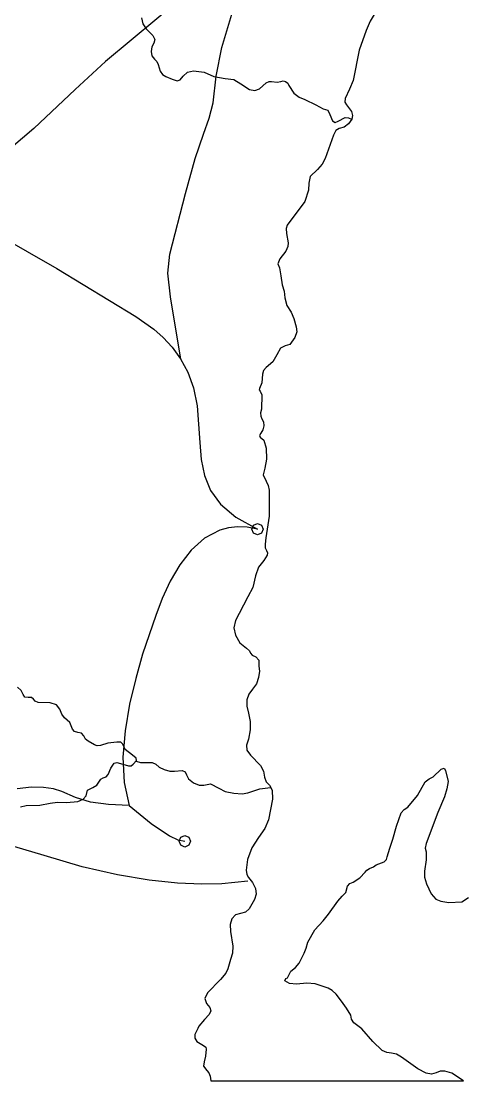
# Model space of a CAD drawing. Extents: x 59 to 518, y 17 to 555.
# Drawn here: x 289.3 to 337, y 16.7 to 130.7 of the extents above; entities that cross this region are included whole.
import ezdxf

# ---------------------------------------------------------------- set-up
doc = ezdxf.new("R2010")
doc.units = 0

msp = doc.modelspace()

# ---------------------------------------------------------------- linework, layer by layer
at = {"layer": '1'}
for p, q in [((317.181618, 141.984402), (298.363118, 126.349702)), ((310.887986, 127.831767), (312.493916, 133.260307)), ((327.347764, 131.57877), (326.829182, 130.670412)), ((327.347764, 131.57877), (326.829182, 130.670412)), ((302.247067, 131.042034), (302.388133, 130.382517)), ((302.388133, 130.382517), (302.76071, 129.839414)), ((326.829182, 130.670412), (326.411141, 129.66072)), ((326.829182, 130.670412), (326.411141, 129.66072)), ((302.76071, 129.839414), (303.459959, 129.119838)), ((303.459959, 129.119838), (303.677242, 128.691655)), ((326.411141, 129.66072), (325.652318, 127.56311)), ((326.411141, 129.66072), (325.652318, 127.56311)), ((303.35144, 127.918687), (303.280042, 127.41813)), ((303.581622, 128.322474), (303.35144, 127.918687)), ((303.677242, 128.691655), (303.581622, 128.322474)), ((310.270008, 124.746002), (310.887986, 127.831767)), ((303.280042, 127.41813), (303.372221, 126.937682)), ((303.372221, 126.937682), (303.632774, 126.594224)), ((303.632774, 126.594224), (303.888119, 126.330821)), ((325.652318, 127.56311), (324.983453, 124.30733)), ((325.652318, 127.56311), (324.983453, 124.30733)), ((298.363118, 126.349702), (295.096877, 123.320665)), ((303.888119, 126.330821), (304.018184, 126.018404)), ((304.018184, 126.018404), (304.249075, 125.284364)), ((304.249075, 125.284364), (304.514397, 124.955438)), ((304.514397, 124.955438), (304.871197, 124.728873)), ((304.871197, 124.728873), (305.532475, 124.448283)), ((305.532475, 124.448283), (306.083558, 124.250375)), ((306.083558, 124.250375), (306.397911, 124.358788)), ((306.397911, 124.358788), (306.712165, 124.762607)), ((306.712165, 124.762607), (307.180344, 125.188095)), ((307.180344, 125.188095), (307.841139, 125.343675)), ((307.841139, 125.343675), (308.970645, 125.181001)), ((308.970645, 125.181001), (310.022404, 124.742014)), ((309.945101, 121.899714), (310.270008, 124.746002)), ((310.022404, 124.742014), (311.228415, 124.500141)), ((311.228415, 124.500141), (312.152249, 124.387782)), ((312.152249, 124.387782), (312.922095, 123.922998)), ((317.232675, 124.185464), (317.458149, 124.261366)), ((317.458149, 124.261366), (317.735779, 124.183347)), ((324.983453, 124.30733), (324.592928, 123.359638)), ((324.983453, 124.30733), (324.592928, 123.359638)), ((295.096877, 123.320665), (290.656623, 119.134049)), ((312.922095, 123.922998), (313.865199, 123.328833)), ((313.865199, 123.328833), (314.430462, 123.225392)), ((314.430462, 123.225392), (314.923395, 123.400888)), ((314.923395, 123.400888), (315.661493, 124.027861)), ((315.661493, 124.027861), (315.955665, 124.194636)), ((315.955665, 124.194636), (316.206445, 124.185464)), ((316.206445, 124.185464), (316.835051, 124.127123)), ((316.835051, 124.127123), (317.232675, 124.185464)), ((317.735779, 124.183347), (317.971407, 123.998437)), ((317.971407, 123.998437), (318.070873, 123.753665)), ((318.070873, 123.753665), (318.627158, 122.948761)), ((324.592928, 123.359638), (324.13573, 122.34448)), ((324.592928, 123.359638), (324.13573, 122.34448)), ((318.627158, 122.948761), (319.182764, 122.519634)), ((319.182764, 122.519634), (319.799123, 122.239895)), ((319.799123, 122.239895), (320.970783, 121.663458)), ((324.13573, 122.34448), (324.114629, 121.970999)), ((324.13573, 122.34448), (324.114629, 121.970999)), ((324.114629, 121.970999), (324.269344, 121.668824)), ((324.114629, 121.970999), (324.269344, 121.668824)), ((309.51962, 120.228787), (309.945101, 121.899714)), ((320.970783, 121.663458), (321.786313, 121.247886)), ((321.786313, 121.247886), (322.261372, 121.107481)), ((322.261372, 121.107481), (322.477403, 120.643226)), ((324.269344, 121.668824), (324.804595, 120.96195)), ((324.269344, 121.668824), (324.804595, 120.96195)), ((324.804595, 120.96195), (324.93138, 120.520162)), ((324.804595, 120.96195), (324.93138, 120.520162)), ((308.901588, 118.532192), (309.51962, 120.228787)), ((322.477403, 120.643226), (322.760815, 119.943316)), ((322.760815, 119.943316), (323.051432, 119.770301)), ((323.051432, 119.770301), (323.384745, 119.90698)), ((323.384745, 119.90698), (324.14595, 120.306059)), ((324.14595, 120.306059), (324.514546, 120.289864)), ((324.849177, 120.141212), (324.492387, 119.62104)), ((324.849177, 120.141212), (324.492387, 119.62104)), ((324.514546, 120.289864), (324.810315, 120.124643)), ((324.93138, 120.520162), (324.849177, 120.141212)), ((324.93138, 120.520162), (324.849177, 120.141212)), ((290.656623, 119.134049), (285.844242, 115.01286)), ((323.13177, 118.92479), (322.886193, 118.418423)), ((323.13177, 118.92479), (322.886193, 118.418423)), ((323.510961, 119.130327), (323.13177, 118.92479)), ((323.510961, 119.130327), (323.13177, 118.92479)), ((324.018475, 119.259135), (323.510961, 119.130327)), ((324.018475, 119.259135), (323.510961, 119.130327)), ((324.492387, 119.62104), (324.018475, 119.259135)), ((324.492387, 119.62104), (324.018475, 119.259135)), ((308.017037, 115.916601), (308.901588, 118.532192)), ((322.886193, 118.418423), (321.99402, 115.919703)), ((322.886193, 118.418423), (321.99402, 115.919703)), ((306.959643, 112.155641), (308.017037, 115.916601)), ((321.674144, 115.304487), (321.174385, 114.719335)), ((321.674144, 115.304487), (321.174385, 114.719335)), ((321.99402, 115.919703), (321.674144, 115.304487)), ((321.99402, 115.919703), (321.674144, 115.304487)), ((321.174385, 114.719335), (320.38783, 113.956853)), ((321.174385, 114.719335), (320.38783, 113.956853)), ((320.231638, 113.253063), (320.209325, 112.484713)), ((320.231638, 113.253063), (320.209325, 112.484713)), ((320.38783, 113.956853), (320.231638, 113.253063)), ((320.38783, 113.956853), (320.231638, 113.253063)), ((305.274338, 105.620892), (306.959643, 112.155641)), ((320.209325, 112.484713), (319.807865, 111.278573)), ((320.209325, 112.484713), (319.807865, 111.278573)), ((319.807865, 111.278573), (317.889115, 108.734703)), ((319.807865, 111.278573), (317.889115, 108.734703)), ((285.225398, 108.620582), (293.128879, 104.057811)), ((317.889115, 108.734703), (317.8035, 108.379694)), ((317.889115, 108.734703), (317.8035, 108.379694)), ((317.8035, 108.379694), (317.839197, 107.82767)), ((317.8035, 108.379694), (317.839197, 107.82767)), ((317.839197, 107.82767), (318.02317, 106.816653)), ((317.839197, 107.82767), (318.02317, 106.816653)), ((317.971626, 106.433057), (317.744432, 105.953186)), ((317.971626, 106.433057), (317.744432, 105.953186)), ((318.02317, 106.816653), (317.971626, 106.433057)), ((318.02317, 106.816653), (317.971626, 106.433057)), ((305.091149, 103.569478), (305.274338, 105.620892)), ((317.130997, 105.123323), (316.907954, 104.582075)), ((317.130997, 105.123323), (316.907954, 104.582075)), ((317.744432, 105.953186), (317.130997, 105.123323)), ((317.744432, 105.953186), (317.130997, 105.123323)), ((293.128879, 104.057811), (301.648598, 98.919572)), ((316.907954, 104.582075), (317.086547, 104.141897)), ((316.907954, 104.582075), (317.086547, 104.141897)), ((317.086547, 104.141897), (317.237227, 103.293422)), ((317.086547, 104.141897), (317.237227, 103.293422)), ((305.34657, 101.042049), (305.091149, 103.569478)), ((317.237227, 103.293422), (317.354305, 102.310277)), ((317.237227, 103.293422), (317.354305, 102.310277)), ((317.354305, 102.310277), (317.577216, 101.652613)), ((317.354305, 102.310277), (317.577216, 101.652613)), ((317.577216, 101.652613), (317.666513, 100.927747)), ((317.577216, 101.652613), (317.666513, 100.927747)), ((306.466018, 94.329892), (305.34657, 101.042049)), ((317.666513, 100.927747), (317.867199, 100.080684)), ((317.666513, 100.927747), (317.867199, 100.080684)), ((317.867199, 100.080684), (318.335378, 99.365647)), ((317.867199, 100.080684), (318.335378, 99.365647)), ((318.335378, 99.365647), (318.603312, 98.703043)), ((318.335378, 99.365647), (318.603312, 98.703043)), ((301.648598, 98.919572), (303.56013, 97.543029)), ((318.603312, 98.703043), (318.871246, 97.807077)), ((318.603312, 98.703043), (318.871246, 97.807077)), ((303.56013, 97.543029), (304.568858, 96.652185)), ((318.929895, 97.255664), (318.737455, 96.64591)), ((318.929895, 97.255664), (318.737455, 96.64591)), ((318.871246, 97.807077), (318.929895, 97.255664)), ((318.871246, 97.807077), (318.929895, 97.255664)), ((304.568858, 96.652185), (305.548722, 95.596808)), ((318.202028, 95.889027), (317.689486, 95.739449)), ((318.202028, 95.889027), (317.689486, 95.739449)), ((318.737455, 96.64591), (318.202028, 95.889027)), ((318.737455, 96.64591), (318.202028, 95.889027)), ((305.548722, 95.596808), (306.451592, 94.354785)), ((316.797221, 94.793347), (316.36088, 94.033071)), ((316.797221, 94.793347), (316.36088, 94.033071)), ((317.182498, 95.502031), (316.797221, 94.793347)), ((317.182498, 95.502031), (316.797221, 94.793347)), ((317.689486, 95.739449), (317.182498, 95.502031)), ((317.689486, 95.739449), (317.182498, 95.502031)), ((306.451592, 94.354785), (307.229339, 92.904002)), ((316.36088, 94.033071), (315.646725, 93.436083)), ((316.36088, 94.033071), (315.646725, 93.436083)), ((307.229339, 92.904002), (307.833834, 91.222345)), ((315.26621, 92.709451), (315.17193, 91.783675)), ((315.26621, 92.709451), (315.17193, 91.783675)), ((315.374695, 93.116489), (315.26621, 92.709451)), ((315.374695, 93.116489), (315.26621, 92.709451)), ((315.646725, 93.436083), (315.374695, 93.116489)), ((315.646725, 93.436083), (315.374695, 93.116489)), ((307.833834, 91.222345), (308.216948, 89.287702)), ((315.17193, 91.783675), (314.923664, 91.171701)), ((315.17193, 91.783675), (314.923664, 91.171701)), ((314.923664, 91.171701), (314.880024, 91.024168)), ((314.923664, 91.171701), (314.880024, 91.024168)), ((314.880024, 91.024168), (314.983857, 90.875677)), ((314.880024, 91.024168), (314.983857, 90.875677)), ((314.983857, 90.875677), (315.197772, 90.473555)), ((314.983857, 90.875677), (315.197772, 90.473555)), ((315.197772, 90.473555), (315.12898, 88.938975)), ((315.197772, 90.473555), (315.12898, 88.938975)), ((308.216948, 89.287702), (308.501534, 85.351527)), ((315.12898, 88.938975), (315.048018, 88.533325)), ((315.12898, 88.938975), (315.048018, 88.533325)), ((315.048018, 88.533325), (315.057245, 88.188139)), ((315.048018, 88.533325), (315.057245, 88.188139)), ((315.057245, 88.188139), (315.197772, 87.891935)), ((315.057245, 88.188139), (315.197772, 87.891935)), ((315.197772, 87.891935), (315.358897, 87.573377)), ((315.197772, 87.891935), (315.358897, 87.573377)), ((315.284142, 86.714805), (315.060895, 86.357355)), ((315.284142, 86.714805), (315.060895, 86.357355)), ((315.385582, 87.150573), (315.284142, 86.714805)), ((315.385582, 87.150573), (315.284142, 86.714805)), ((315.358897, 87.573377), (315.385582, 87.150573)), ((315.358897, 87.573377), (315.385582, 87.150573)), ((315.060895, 86.357355), (314.916868, 86.114583)), ((315.060895, 86.357355), (314.916868, 86.114583)), ((314.916868, 86.114583), (314.987914, 85.933625)), ((314.916868, 86.114583), (314.987914, 85.933625)), ((314.987914, 85.933625), (315.403089, 85.590065)), ((314.987914, 85.933625), (315.403089, 85.590065)), ((315.403089, 85.590065), (315.642933, 84.734315)), ((315.403089, 85.590065), (315.642933, 84.734315)), ((308.501534, 85.351527), (308.662185, 83.534442)), ((315.642933, 84.734315), (315.677197, 83.564775)), ((315.642933, 84.734315), (315.677197, 83.564775)), ((308.662185, 83.534442), (309.004037, 81.820298)), ((315.677197, 83.564775), (315.505747, 82.596051)), ((315.677197, 83.564775), (315.505747, 82.596051)), ((315.505747, 82.596051), (315.334298, 81.888735)), ((315.505747, 82.596051), (315.334298, 81.888735)), ((309.004037, 81.820298), (309.653814, 80.210798)), ((315.334298, 81.888735), (315.642448, 81.183005)), ((315.334298, 81.888735), (315.642448, 81.183005)), ((315.642448, 81.183005), (315.854302, 80.721529)), ((315.642448, 81.183005), (315.854302, 80.721529)), ((309.653814, 80.210798), (310.738238, 78.707647)), ((315.854302, 80.721529), (315.950599, 80.212695)), ((315.854302, 80.721529), (315.950599, 80.212695)), ((315.950599, 80.212695), (315.951, 77.4236)), ((315.950599, 80.212695), (315.951, 77.4236)), ((310.738238, 78.707647), (312.384032, 77.312546)), ((312.384032, 77.312546), (314.717918, 76.027202)), ((314.110917, 76.028), (314.288364, 76.464209)), ((314.288364, 76.464209), (314.716635, 76.646418)), ((314.716635, 76.646418), (315.144704, 76.464215)), ((315.144704, 76.464215), (315.322, 76.028)), ((315.951, 77.4236), (315.608806, 75.11856)), ((315.951, 77.4236), (315.608806, 75.11856)), ((310.675886, 75.922094), (309.023394, 75.048756)), ((311.591091, 76.173585), (310.675886, 75.922094)), ((312.568422, 76.283829), (311.591091, 76.173585)), ((313.609993, 76.239483), (312.568422, 76.283829)), ((314.717918, 76.027202), (313.609993, 76.239483)), ((314.288364, 75.590292), (314.110917, 76.028)), ((314.716635, 75.409229), (314.288364, 75.590292)), ((315.14473, 75.590292), (314.716635, 75.409229)), ((315.322, 76.028), (315.14473, 75.590292)), ((309.023394, 75.048756), (307.594029, 73.770573)), ((315.608806, 75.11856), (315.540058, 74.420413)), ((315.608806, 75.11856), (315.540058, 74.420413)), ((315.540058, 74.420413), (315.550614, 74.019218)), ((315.540058, 74.420413), (315.550614, 74.019218)), ((307.594029, 73.770573), (306.370876, 72.194305)), ((315.771304, 73.225869), (315.40349, 72.67523)), ((315.771304, 73.225869), (315.40349, 72.67523)), ((315.550614, 74.019218), (315.676892, 73.72227)), ((315.550614, 74.019218), (315.676892, 73.72227)), ((315.676892, 73.72227), (315.797933, 73.491052)), ((315.676892, 73.72227), (315.797933, 73.491052)), ((315.797933, 73.491052), (315.771304, 73.225869)), ((315.797933, 73.491052), (315.771304, 73.225869)), ((306.370876, 72.194305), (305.337017, 70.426712)), ((314.830315, 71.942382), (314.513786, 71.00236)), ((314.830315, 71.942382), (314.513786, 71.00236)), ((315.40349, 72.67523), (314.830315, 71.942382)), ((315.40349, 72.67523), (314.830315, 71.942382)), ((314.513786, 71.00236), (314.2186, 69.766405)), ((314.513786, 71.00236), (314.2186, 69.766405)), ((305.337017, 70.426712), (304.475536, 68.574551)), ((314.2186, 69.766405), (313.692168, 68.76646)), ((314.2186, 69.766405), (313.692168, 68.76646)), ((304.475536, 68.574551), (303.769518, 66.744582)), ((313.692168, 68.76646), (313.22637, 67.873448)), ((313.692168, 68.76646), (313.22637, 67.873448)), ((313.22637, 67.873448), (312.734378, 66.95213)), ((313.22637, 67.873448), (312.734378, 66.95213)), ((303.769518, 66.744582), (302.365576, 62.570744)), ((312.332565, 66.210768), (312.186868, 65.41755)), ((312.332565, 66.210768), (312.186868, 65.41755)), ((312.734378, 66.95213), (312.332565, 66.210768)), ((312.734378, 66.95213), (312.332565, 66.210768)), ((312.186868, 65.41755), (312.340855, 64.615423)), ((312.186868, 65.41755), (312.340855, 64.615423)), ((312.340855, 64.615423), (312.802817, 63.81065)), ((312.340855, 64.615423), (312.802817, 63.81065)), ((312.802817, 63.81065), (313.538311, 63.226451)), ((312.802817, 63.81065), (313.538311, 63.226451)), ((313.538311, 63.226451), (313.841682, 62.957073)), ((313.538311, 63.226451), (313.841682, 62.957073)), ((313.841682, 62.957073), (313.965567, 62.69411)), ((313.841682, 62.957073), (313.965567, 62.69411)), ((313.965567, 62.69411), (314.152716, 62.492895)), ((313.965567, 62.69411), (314.152716, 62.492895)), ((302.365576, 62.570744), (301.619378, 59.984019)), ((314.152716, 62.492895), (314.538831, 62.301999)), ((314.152716, 62.492895), (314.538831, 62.301999)), ((314.538831, 62.301999), (314.860916, 61.955528)), ((314.538831, 62.301999), (314.860916, 61.955528)), ((314.860916, 61.955528), (314.855976, 61.28759)), ((314.860916, 61.955528), (314.855976, 61.28759)), ((314.923356, 60.767972), (314.835691, 60.095028)), ((314.923356, 60.767972), (314.835691, 60.095028)), ((314.855976, 61.28759), (314.923356, 60.767972)), ((314.855976, 61.28759), (314.923356, 60.767972)), ((301.619378, 59.984019), (300.959649, 57.205989)), ((314.590864, 59.400653), (314.186758, 58.81674)), ((314.590864, 59.400653), (314.186758, 58.81674)), ((314.835691, 60.095028), (314.590864, 59.400653)), ((314.835691, 60.095028), (314.590864, 59.400653)), ((289.320594, 58.667924), (288.929297, 59.048262)), ((289.52311, 58.234405), (289.320594, 58.667924)), ((289.710695, 57.977512), (289.52311, 58.234405)), ((313.78623, 58.291869), (313.567502, 57.686664)), ((313.78623, 58.291869), (313.567502, 57.686664)), ((314.186758, 58.81674), (313.78623, 58.291869)), ((314.186758, 58.81674), (313.78623, 58.291869)), ((290.056732, 57.93159), (289.710695, 57.977512)), ((290.417914, 57.916162), (290.056732, 57.93159)), ((290.65094, 57.750748), (290.417914, 57.916162)), ((290.825918, 57.516818), (290.65094, 57.750748)), ((291.1443, 57.396692), (290.825918, 57.516818)), ((292.42294, 57.346113), (291.1443, 57.396692)), ((293.103621, 57.140174), (292.42294, 57.346113)), ((293.45966, 56.662739), (293.103621, 57.140174)), ((300.959649, 57.205989), (300.473355, 54.343078)), ((313.567502, 57.686664), (313.550718, 57.001092)), ((313.567502, 57.686664), (313.550718, 57.001092)), ((313.550718, 57.001092), (313.756017, 56.23512)), ((313.550718, 57.001092), (313.756017, 56.23512)), ((293.679837, 56.124383), (293.45966, 56.662739)), ((293.95293, 55.735683), (293.679837, 56.124383)), ((313.756017, 56.23512), (313.937736, 55.342764)), ((313.756017, 56.23512), (313.937736, 55.342764)), ((294.546918, 55.223367), (293.95293, 55.735683)), ((294.838753, 54.529543), (294.546918, 55.223367)), ((313.937736, 55.342764), (313.917545, 54.43106)), ((313.937736, 55.342764), (313.917545, 54.43106)), ((295.039098, 54.257706), (294.838753, 54.529543)), ((295.412811, 54.166712), (295.039098, 54.257706)), ((295.801472, 54.075718), (295.412811, 54.166712)), ((296.046663, 53.803881), (295.801472, 54.075718)), ((296.234248, 53.460695), (296.046663, 53.803881)), ((300.473355, 54.343078), (300.247459, 51.501707)), ((313.917545, 54.43106), (313.756017, 53.43583)), ((313.917545, 54.43106), (313.756017, 53.43583)), ((296.519959, 53.230619), (296.234248, 53.460695)), ((297.174493, 52.836214), (296.519959, 53.230619)), ((297.491519, 52.714826), (297.174493, 52.836214)), ((297.838773, 52.767069), (297.491519, 52.714826)), ((298.623703, 52.998491), (297.838773, 52.767069)), ((299.610333, 53.138984), (298.623703, 52.998491)), ((300.028142, 53.111799), (299.610333, 53.138984)), ((300.234483, 52.919116), (300.028142, 53.111799)), ((300.486582, 52.34418), (300.234483, 52.919116)), ((313.756017, 53.43583), (313.540735, 52.815824)), ((313.756017, 53.43583), (313.540735, 52.815824)), ((313.540735, 52.815824), (313.574447, 52.253243)), ((313.540735, 52.815824), (313.574447, 52.253243)), ((300.247459, 51.501707), (300.368929, 48.7883)), ((301.281873, 51.709446), (300.486582, 52.34418)), ((301.668048, 51.399896), (301.281873, 51.709446)), ((301.714598, 51.166082), (301.668048, 51.399896)), ((313.574447, 52.253243), (313.971564, 51.7111)), ((313.574447, 52.253243), (313.971564, 51.7111)), ((313.971564, 51.7111), (315.048017, 50.607835)), ((313.971564, 51.7111), (315.048017, 50.607835)), ((298.664267, 49.636002), (298.946136, 50.341025)), ((298.946136, 50.341025), (299.28855, 50.854977)), ((299.28855, 50.854977), (299.580489, 50.919221)), ((299.580489, 50.919221), (299.993176, 50.824682)), ((299.993176, 50.824682), (300.828819, 50.572094)), ((300.828819, 50.572094), (301.13707, 50.585168)), ((301.13707, 50.585168), (301.362306, 50.741779)), ((301.362306, 50.741779), (301.714598, 51.166082)), ((301.684345, 51.06668), (302.147524, 50.935744)), ((302.147524, 50.935744), (302.791843, 50.934124)), ((302.791843, 50.934124), (303.405932, 50.917554)), ((303.405932, 50.917554), (303.778425, 50.741772)), ((303.778425, 50.741772), (304.127239, 50.437)), ((304.127239, 50.437), (304.694895, 50.169435)), ((304.694895, 50.169435), (305.307729, 50.007505)), ((315.048017, 50.607835), (315.364242, 49.98594)), ((315.048017, 50.607835), (315.364242, 49.98594)), ((333.594761, 49.399039), (334.442484, 50.200901)), ((333.594761, 49.399039), (334.442484, 50.200901)), ((334.442484, 50.200901), (334.787985, 50.336103)), ((334.442484, 50.200901), (334.787985, 50.336103)), ((334.787985, 50.336103), (334.933197, 50.069668)), ((334.787985, 50.336103), (334.933197, 50.069668)), ((297.667803, 48.831276), (297.862928, 49.1532)), ((297.862928, 49.1532), (298.141099, 49.293985)), ((298.141099, 49.293985), (298.447861, 49.389521)), ((298.447861, 49.389521), (298.664267, 49.636002)), ((305.307729, 50.007505), (305.792075, 50.019637)), ((305.792075, 50.019637), (306.617352, 50.088164)), ((306.617352, 50.088164), (306.947027, 49.938377)), ((306.947027, 49.938377), (307.080415, 49.615355)), ((307.080415, 49.615355), (307.301887, 49.167588)), ((307.301887, 49.167588), (307.825349, 48.74995)), ((315.364242, 49.98594), (315.478624, 49.34397)), ((315.364242, 49.98594), (315.478624, 49.34397)), ((315.478624, 49.34397), (315.643493, 48.852899)), ((315.478624, 49.34397), (315.643493, 48.852899)), ((332.746685, 48.863524), (333.153789, 49.180494)), ((332.746685, 48.863524), (333.153789, 49.180494)), ((333.153789, 49.180494), (333.594761, 49.399039)), ((333.153789, 49.180494), (333.594761, 49.399039)), ((334.933197, 50.069668), (335.200602, 48.908328)), ((334.933197, 50.069668), (335.200602, 48.908328)), ((290.40578, 48.27927), (288.863043, 48.09854)), ((291.700361, 48.261947), (290.40578, 48.27927)), ((292.784417, 48.094292), (291.700361, 48.261947)), ((293.695582, 47.824024), (292.784417, 48.094292)), ((296.288665, 47.36183), (296.439566, 47.954627)), ((296.439566, 47.954627), (297.013269, 48.246595)), ((297.013269, 48.246595), (297.427369, 48.478859)), ((297.427369, 48.478859), (297.667803, 48.831276)), ((300.368929, 48.7883), (300.924728, 46.309282)), ((307.825349, 48.74995), (308.439363, 48.483323)), ((308.439363, 48.483323), (308.932495, 48.488585)), ((308.932495, 48.488585), (309.677736, 48.629916)), ((309.677736, 48.629916), (310.543625, 48.167205)), ((310.543625, 48.167205), (311.238369, 47.819868)), ((313.684755, 47.683195), (314.953295, 48.116625)), ((314.953295, 48.116625), (316.100925, 48.24658)), ((315.643493, 48.852899), (315.990064, 48.482445)), ((315.643493, 48.852899), (315.990064, 48.482445)), ((315.990064, 48.482445), (316.296286, 47.950001)), ((315.990064, 48.482445), (316.296286, 47.950001)), ((316.296286, 47.950001), (316.340105, 46.97296)), ((316.296286, 47.950001), (316.340105, 46.97296)), ((331.898962, 47.391384), (332.746685, 48.863524)), ((331.898962, 47.391384), (332.746685, 48.863524)), ((335.08348, 48.11621), (334.799142, 47.256628)), ((335.08348, 48.11621), (334.799142, 47.256628)), ((335.200602, 48.908328), (335.08348, 48.11621)), ((335.200602, 48.908328), (335.08348, 48.11621)), ((295.149768, 47.16653), (293.695582, 47.824024)), ((294.194225, 46.636168), (295.392521, 46.756773)), ((296.774069, 46.670933), (295.149768, 47.16653)), ((295.392521, 46.756773), (295.972719, 46.998266)), ((295.972719, 46.998266), (296.288665, 47.36183)), ((311.238369, 47.819868), (312.174645, 47.623179)), ((312.174645, 47.623179), (313.080693, 47.577499)), ((313.080693, 47.577499), (313.684755, 47.683195)), ((316.340105, 46.97296), (315.90932, 44.766866)), ((316.340105, 46.97296), (315.90932, 44.766866)), ((330.873082, 46.140084), (331.898962, 47.391384)), ((330.873082, 46.140084), (331.898962, 47.391384)), ((334.799142, 47.256628), (334.085474, 45.562948)), ((334.799142, 47.256628), (334.085474, 45.562948)), ((289.222306, 46.16421), (289.845195, 46.314788)), ((289.845195, 46.314788), (291.315304, 46.343716)), ((291.315304, 46.343716), (292.422935, 46.556793)), ((292.422935, 46.556793), (293.217828, 46.685777)), ((293.217828, 46.685777), (294.194225, 46.636168)), ((298.678993, 46.416438), (296.774069, 46.670933)), ((300.924728, 46.309282), (298.678993, 46.416438)), ((300.924158, 46.30878), (303.276828, 44.383675)), ((330.159061, 45.518138), (330.482469, 45.862845)), ((330.159061, 45.518138), (330.482469, 45.862845)), ((330.482469, 45.862845), (330.873082, 46.140084)), ((330.482469, 45.862845), (330.873082, 46.140084)), ((315.90932, 44.766866), (315.492132, 43.825251)), ((315.90932, 44.766866), (315.492132, 43.825251)), ((329.668348, 44.090798), (330.159061, 45.518138)), ((329.668348, 44.090798), (330.159061, 45.518138)), ((334.085474, 45.562948), (332.835934, 42.214038)), ((334.085474, 45.562948), (332.835934, 42.214038)), ((303.276828, 44.383675), (305.255346, 43.060165)), ((315.492132, 43.825251), (314.832685, 42.88463)), ((315.492132, 43.825251), (314.832685, 42.88463)), ((329.266535, 42.705088), (329.668348, 44.090798)), ((329.266535, 42.705088), (329.668348, 44.090798)), ((291.79085, 40.938664), (287.555561, 42.173712)), ((305.255346, 43.060165), (306.164474, 42.624009)), ((306.164474, 42.624009), (306.913258, 42.45857)), ((306.311211, 42.463), (306.48879, 42.900532)), ((306.48879, 42.025292), (306.311211, 42.463)), ((306.48879, 42.900532), (306.916929, 43.081418)), ((306.916929, 43.081418), (307.345241, 42.900527)), ((307.345241, 42.900527), (307.523, 42.463)), ((307.523, 42.463), (307.345377, 42.025292)), ((314.832685, 42.88463), (314.119395, 41.756903)), ((314.832685, 42.88463), (314.119395, 41.756903)), ((328.95468, 41.72331), (329.266535, 42.705088)), ((328.95468, 41.72331), (329.266535, 42.705088)), ((332.835934, 42.214038), (332.735789, 41.735893)), ((332.835934, 42.214038), (332.735789, 41.735893)), ((306.916929, 41.844229), (306.48879, 42.025292)), ((307.345377, 42.025292), (306.916929, 41.844229)), ((314.119395, 41.756903), (313.648366, 40.487951)), ((314.119395, 41.756903), (313.648366, 40.487951)), ((328.642472, 40.786687), (328.95468, 41.72331)), ((328.642472, 40.786687), (328.95468, 41.72331)), ((332.735789, 41.735893), (332.835934, 41.322571)), ((332.735789, 41.735893), (332.835934, 41.322571)), ((332.835934, 41.322571), (332.830598, 40.459501)), ((332.835934, 41.322571), (332.830598, 40.459501)), ((295.878086, 39.709458), (291.79085, 40.938664)), ((313.648366, 40.487951), (313.500326, 39.340839)), ((313.648366, 40.487951), (313.500326, 39.340839)), ((327.19203, 39.722844), (327.482189, 39.940023)), ((327.19203, 39.722844), (327.482189, 39.940023)), ((327.482189, 39.940023), (328.329912, 40.251172)), ((327.482189, 39.940023), (328.329912, 40.251172)), ((328.329912, 40.251172), (328.5698, 40.503452)), ((328.329912, 40.251172), (328.5698, 40.503452)), ((328.5698, 40.503452), (328.642472, 40.786687)), ((328.5698, 40.503452), (328.642472, 40.786687)), ((332.830598, 40.459501), (332.657782, 39.228131)), ((332.830598, 40.459501), (332.657782, 39.228131)), ((299.649483, 38.838113), (295.878086, 39.709458)), ((303.069927, 38.271922), (299.649483, 38.838113)), ((313.500326, 39.340839), (313.572655, 38.89518)), ((313.500326, 39.340839), (313.572655, 38.89518)), ((313.572655, 38.89518), (313.756005, 38.57863)), ((313.572655, 38.89518), (313.756005, 38.57863)), ((325.697842, 38.512687), (326.277455, 39.138513)), ((325.697842, 38.512687), (326.277455, 39.138513)), ((326.277455, 39.138513), (326.456048, 39.355691)), ((326.277455, 39.138513), (326.456048, 39.355691)), ((326.456048, 39.355691), (326.768521, 39.539268)), ((326.456048, 39.355691), (326.768521, 39.539268)), ((326.768521, 39.539268), (327.19203, 39.722844)), ((326.768521, 39.539268), (327.19203, 39.722844)), ((332.657782, 39.228131), (332.681534, 38.587339)), ((332.657782, 39.228131), (332.681534, 38.587339)), ((306.104304, 37.958181), (303.069927, 38.271922)), ((308.717499, 37.844183), (306.104304, 37.958181)), ((310.874398, 37.877223), (308.717499, 37.844183)), ((313.67885, 38.173594), (310.874398, 37.877223)), ((313.756005, 38.57863), (314.190164, 38.026242)), ((313.756005, 38.57863), (314.190164, 38.026242)), ((314.190164, 38.026242), (314.482904, 37.39299)), ((314.190164, 38.026242), (314.482904, 37.39299)), ((324.225351, 36.950591), (324.403856, 37.62122)), ((324.225351, 36.950591), (324.403856, 37.62122)), ((324.403856, 37.62122), (324.626943, 37.911511)), ((324.403856, 37.62122), (324.626943, 37.911511)), ((324.626943, 37.911511), (324.984174, 38.06713)), ((324.626943, 37.911511), (324.984174, 38.06713)), ((324.984174, 38.06713), (325.697842, 38.512687)), ((324.984174, 38.06713), (325.697842, 38.512687)), ((332.681534, 38.587339), (332.88087, 37.888503)), ((332.681534, 38.587339), (332.88087, 37.888503)), ((332.88087, 37.888503), (333.37145, 36.815841)), ((332.88087, 37.888503), (333.37145, 36.815841)), ((314.573766, 36.759806), (314.402292, 36.20762)), ((314.573766, 36.759806), (314.402292, 36.20762)), ((314.482904, 37.39299), (314.573766, 36.759806)), ((314.482904, 37.39299), (314.573766, 36.759806)), ((323.333178, 36.014321), (323.823891, 36.549836)), ((323.333178, 36.014321), (323.823891, 36.549836)), ((323.823891, 36.549836), (324.225351, 36.950591)), ((323.823891, 36.549836), (324.225351, 36.950591)), ((333.37145, 36.815841), (333.879008, 36.230981)), ((333.37145, 36.815841), (333.879008, 36.230981)), ((314.402292, 36.20762), (313.809935, 35.211907)), ((314.402292, 36.20762), (313.809935, 35.211907)), ((322.351752, 34.631791), (323.333178, 36.014321)), ((322.351752, 34.631791), (323.333178, 36.014321)), ((333.879008, 36.230981), (334.419197, 36.00716)), ((333.879008, 36.230981), (334.419197, 36.00716)), ((334.419197, 36.00716), (335.28985, 35.879218)), ((334.419197, 36.00716), (335.28985, 35.879218)), ((335.28985, 35.879218), (336.672955, 35.96459)), ((335.28985, 35.879218), (336.672955, 35.96459)), ((336.672955, 35.96459), (337.3864, 36.415086)), ((336.672955, 35.96459), (337.3864, 36.415086)), ((312.332796, 34.549569), (311.952739, 34.135761)), ((312.332796, 34.549569), (311.952739, 34.135761)), ((312.894522, 34.70091), (312.332796, 34.549569)), ((312.894522, 34.70091), (312.332796, 34.549569)), ((313.432976, 34.845449), (312.894522, 34.70091)), ((313.432976, 34.845449), (312.894522, 34.70091)), ((313.809935, 35.211907), (313.432976, 34.845449)), ((313.809935, 35.211907), (313.432976, 34.845449)), ((321.771787, 33.916359), (322.351752, 34.631791)), ((321.771787, 33.916359), (322.351752, 34.631791)), ((311.952739, 34.135761), (311.774493, 33.519814)), ((311.952739, 34.135761), (311.774493, 33.519814)), ((311.774493, 33.519814), (311.818202, 32.76205)), ((311.774493, 33.519814), (311.818202, 32.76205)), ((320.879261, 32.934933), (321.771787, 33.916359)), ((320.879261, 32.934933), (321.771787, 33.916359)), ((311.818202, 32.76205), (312.060428, 31.174906)), ((311.818202, 32.76205), (312.060428, 31.174906)), ((320.12079, 31.597553), (320.879261, 32.934933)), ((320.12079, 31.597553), (320.879261, 32.934933)), ((312.060428, 31.174906), (312.030183, 30.431307)), ((312.060428, 31.174906), (312.030183, 30.431307)), ((319.71933, 30.436213), (319.95353, 30.950606)), ((319.71933, 30.436213), (319.95353, 30.950606)), ((319.95353, 30.950606), (320.12079, 31.597553)), ((319.95353, 30.950606), (320.12079, 31.597553)), ((311.818202, 29.74863), (311.522089, 28.753579)), ((311.818202, 29.74863), (311.522089, 28.753579)), ((312.030183, 30.431307), (311.818202, 29.74863)), ((312.030183, 30.431307), (311.818202, 29.74863)), ((319.183902, 29.3333), (319.451572, 29.85907)), ((319.183902, 29.3333), (319.451572, 29.85907)), ((319.451572, 29.85907), (319.71933, 30.436213)), ((319.451572, 29.85907), (319.71933, 30.436213)), ((311.522089, 28.753579), (311.303405, 28.265661)), ((311.522089, 28.753579), (311.303405, 28.265661)), ((318.291288, 28.473009), (318.782354, 28.877644)), ((318.291288, 28.473009), (318.782354, 28.877644)), ((318.782354, 28.877644), (319.183902, 29.3333)), ((318.782354, 28.877644), (319.183902, 29.3333)), ((310.741522, 27.59528), (309.341968, 26.14078)), ((310.741522, 27.59528), (309.341968, 26.14078)), ((311.303405, 28.265661), (310.741522, 27.59528)), ((311.303405, 28.265661), (310.741522, 27.59528)), ((317.666872, 27.446781), (317.767414, 27.688213)), ((317.666872, 27.446781), (317.767414, 27.688213)), ((318.140913, 27.152124), (317.666872, 27.446781)), ((318.140913, 27.152124), (317.666872, 27.446781)), ((317.767414, 27.688213), (317.93463, 27.761105)), ((317.767414, 27.688213), (317.93463, 27.761105)), ((317.93463, 27.761105), (318.291288, 28.473009)), ((317.93463, 27.761105), (318.291288, 28.473009)), ((318.916052, 27.090829), (318.140913, 27.152124)), ((318.916052, 27.090829), (318.140913, 27.152124)), ((320.020337, 27.1975), (318.916052, 27.090829)), ((320.020337, 27.1975), (318.916052, 27.090829)), ((320.924062, 27.135632), (320.020337, 27.1975)), ((320.924062, 27.135632), (320.020337, 27.1975)), ((322.306952, 26.644919), (320.924062, 27.135632)), ((322.306952, 26.644919), (320.924062, 27.135632)), ((322.724494, 26.422254), (322.306952, 26.644919)), ((322.724494, 26.422254), (322.306952, 26.644919)), ((323.171303, 26.003172), (322.724494, 26.422254)), ((323.171303, 26.003172), (322.724494, 26.422254)), ((309.341968, 26.14078), (309.045777, 25.535107)), ((309.341968, 26.14078), (309.045777, 25.535107)), ((309.045777, 25.535107), (309.234102, 25.01013)), ((309.045777, 25.535107), (309.234102, 25.01013)), ((323.734292, 25.262739), (323.171303, 26.003172)), ((323.734292, 25.262739), (323.171303, 26.003172)), ((324.280877, 24.504093), (323.734292, 25.262739)), ((324.280877, 24.504093), (323.734292, 25.262739)), ((309.234102, 25.01013), (309.594276, 24.589741)), ((309.234102, 25.01013), (309.594276, 24.589741)), ((309.691918, 24.230139), (309.506853, 23.830321)), ((309.691918, 24.230139), (309.506853, 23.830321)), ((309.594276, 24.589741), (309.691918, 24.230139)), ((309.594276, 24.589741), (309.691918, 24.230139)), ((324.760522, 23.745449), (324.280877, 24.504093)), ((324.760522, 23.745449), (324.280877, 24.504093)), ((309.018908, 23.28928), (308.41857, 22.563838)), ((309.018908, 23.28928), (308.41857, 22.563838)), ((309.506853, 23.830321), (309.018908, 23.28928)), ((309.506853, 23.830321), (309.018908, 23.28928)), ((324.816393, 23.343195), (324.760522, 23.745449)), ((324.816393, 23.343195), (324.760522, 23.745449)), ((325.073082, 22.943587), (324.816393, 23.343195)), ((325.073082, 22.943587), (324.816393, 23.343195)), ((325.920452, 22.273311), (325.073082, 22.943587)), ((325.920452, 22.273311), (325.073082, 22.943587)), ((307.984477, 21.676032), (307.983099, 21.270141)), ((307.984477, 21.676032), (307.983099, 21.270141)), ((308.297126, 22.318085), (307.984477, 21.676032)), ((308.297126, 22.318085), (307.984477, 21.676032)), ((308.41857, 22.563838), (308.297126, 22.318085)), ((308.41857, 22.563838), (308.297126, 22.318085)), ((327.125182, 20.935581), (325.920452, 22.273311)), ((327.125182, 20.935581), (325.920452, 22.273311)), ((307.983099, 21.270141), (308.207873, 20.935555)), ((307.983099, 21.270141), (308.207873, 20.935555)), ((308.207873, 20.935555), (308.91625, 20.510591)), ((308.207873, 20.935555), (308.91625, 20.510591)), ((328.10696, 19.954155), (327.125182, 20.935581)), ((328.10696, 19.954155), (327.125182, 20.935581)), ((308.91625, 20.510591), (309.14281, 20.319358)), ((308.91625, 20.510591), (309.14281, 20.319358)), ((309.189651, 20.085362), (309.128136, 19.350529)), ((309.189651, 20.085362), (309.128136, 19.350529)), ((309.14281, 20.319358), (309.189651, 20.085362)), ((309.14281, 20.319358), (309.189651, 20.085362)), ((328.603101, 19.735124), (328.10696, 19.954155)), ((328.603101, 19.735124), (328.10696, 19.954155)), ((329.13284, 19.684633), (328.603101, 19.735124)), ((329.13284, 19.684633), (328.603101, 19.735124)), ((329.668313, 19.562748), (329.13284, 19.684633)), ((329.668313, 19.562748), (329.13284, 19.684633)), ((330.20352, 19.238723), (329.668313, 19.562748)), ((330.20352, 19.238723), (329.668313, 19.562748)), ((308.966343, 18.747982), (308.904543, 18.28116)), ((308.966343, 18.747982), (308.904543, 18.28116)), ((308.904543, 18.28116), (309.278, 17.8114)), ((308.904543, 18.28116), (309.278, 17.8114)), ((309.128136, 19.350529), (308.966343, 18.747982)), ((309.128136, 19.350529), (308.966343, 18.747982)), ((331.94342, 17.991303), (330.20352, 19.238723)), ((331.94342, 17.991303), (330.20352, 19.238723)), ((309.278, 17.8114), (309.491422, 17.561225)), ((309.278, 17.8114), (309.491422, 17.561225)), ((309.491422, 17.561225), (309.612875, 17.18595)), ((309.491422, 17.561225), (309.612875, 17.18595)), ((309.612875, 17.18595), (309.68, 16.6952)), ((309.612875, 17.18595), (309.68, 16.6952)), ((332.858213, 17.532472), (331.94342, 17.991303)), ((332.858213, 17.532472), (331.94342, 17.991303)), ((333.436804, 17.412909), (332.858213, 17.532472)), ((333.436804, 17.412909), (332.858213, 17.532472)), ((333.90662, 17.545393), (333.436804, 17.412909)), ((333.90662, 17.545393), (333.436804, 17.412909)), ((334.347143, 17.732216), (333.90662, 17.545393)), ((334.347143, 17.732216), (333.90662, 17.545393)), ((334.854573, 17.739288), (334.347143, 17.732216)), ((334.854573, 17.739288), (334.347143, 17.732216)), ((335.60171, 17.50059), (334.854573, 17.739288)), ((335.60171, 17.50059), (334.854573, 17.739288)), ((336.865, 16.6952), (335.60171, 17.50059)), ((336.865, 16.6952), (335.60171, 17.50059)), ((309.68, 16.6952), (336.865, 16.6952))]:
    msp.add_line(p, q, dxfattribs=at)

doc.saveas('drawing.dxf')
